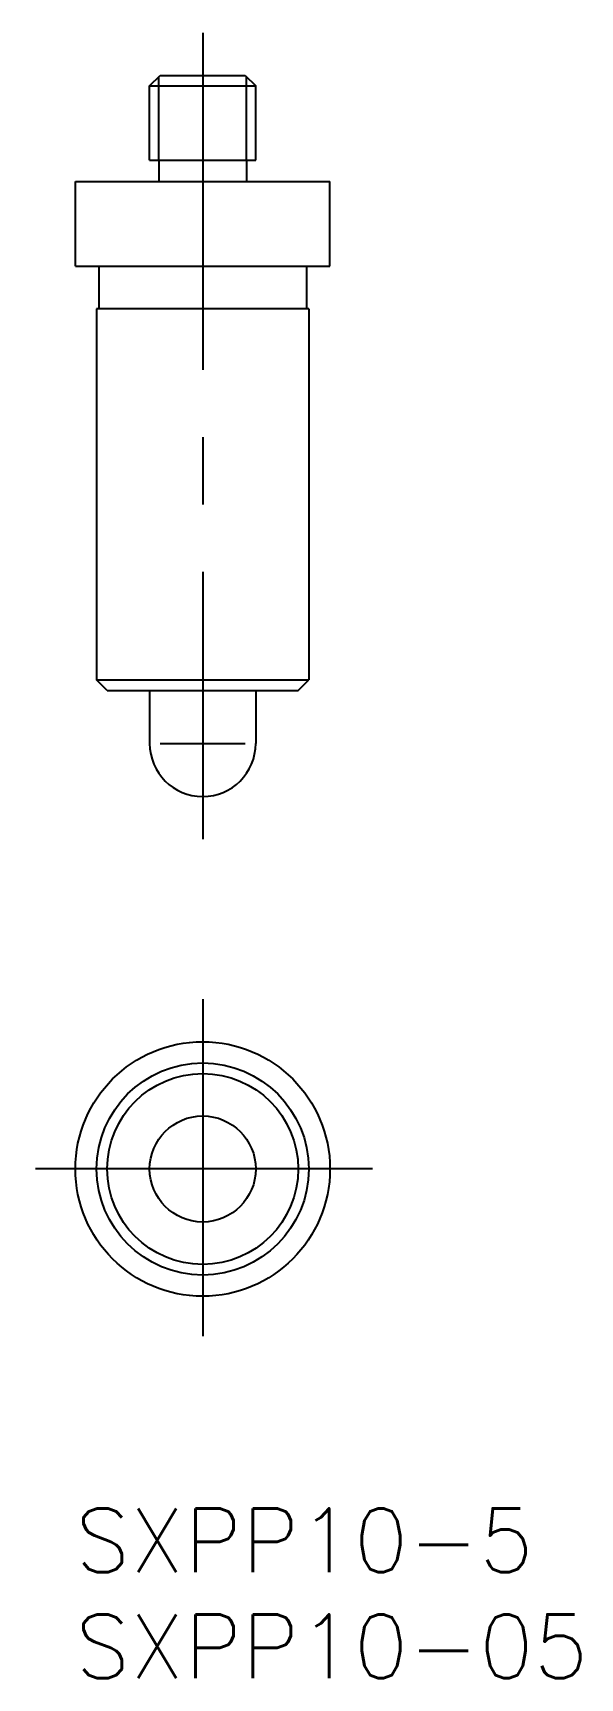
# Model space of a CAD drawing. Extents: x -2 to 23.8, y -8 to 69.6.
import ezdxf

# ---------------------------------------------------------------- set-up
doc = ezdxf.new("R2010")
doc.units = 0
doc.header["$LTSCALE"] = 0.5
doc.linetypes.add('CENTER', pattern=[50.8, 31.75, -6.35, 6.35, -6.35])
for name, color, linetype in [('MSM_CENTER', 1, 'CENTER'), ('MSM_CONTINUOUS', 7, 'CONTINUOUS'), ('MSM_NARROW', 5, 'CONTINUOUS'), ('MSM_PART_NUMBER', 7, 'CONTINUOUS')]:
    doc.layers.add(name, color=color, linetype=linetype)
doc.styles.get("Standard").update_dxf_attribs({"font": 'txt.shx', "height": 3, "bigfont": 'bigfont.shx'})

# ---------------------------------------------------------------- blocks, each defined once
blk = doc.blocks.new('*U2')
at = {"layer": 'MSM_PART_NUMBER'}
blk.add_text('SXPP10-5', height=3, dxfattribs=at).set_placement((0, -3))
blk = doc.blocks.new('*U3')
at = {"layer": 'MSM_PART_NUMBER'}
blk.add_text('SXPP10-05', height=3, dxfattribs=at).set_placement((0, -8))

msp = doc.modelspace()

# ---------------------------------------------------------------- linework, layer by layer
at = {"layer": 'MSM_CENTER'}
for p, q in [((6, 69.555), (6, 31.555)), ((6, 24), (6, 8)), ((14, 16), (-2, 16))]:
    msp.add_line(p, q, dxfattribs=at)
at = {"layer": 'MSM_CONTINUOUS'}
for p, q in [((3.5, 67.055), (4, 67.555)), ((4, 67.555), (8, 67.555)), ((8, 67.555), (8.5, 67.055)), ((3.5, 63.555), (3.5, 67.055)), ((3.5, 67.055), (8.5, 67.055)), ((8.5, 63.555), (8.5, 67.055)), ((3.5, 63.555), (8.5, 63.555)), ((3.933, 63.555), (3.933, 62.555)), ((8.067, 63.555), (8.067, 62.555)), ((0, 58.555), (0, 62.555)), ((0, 62.555), (12, 62.555)), ((12, 58.555), (12, 62.555)), ((0, 58.555), (12, 58.555)), ((1.1, 58.555), (1.1, 56.555)), ((10.9, 58.555), (10.9, 56.555)), ((1, 56.555), (1, 39.055)), ((11, 56.555), (1, 56.555)), ((11, 56.555), (11, 39.055)), ((1.5, 38.555), (1, 39.055)), ((1, 39.055), (11, 39.055)), ((10.5, 38.555), (11, 39.055)), ((1.5, 38.555), (10.5, 38.555)), ((3.5, 38.555), (3.5, 36.055)), ((8.5, 38.555), (8.5, 36.055))]:
    msp.add_line(p, q, dxfattribs=at)
for radius in [6, 5, 4.5, 2.5]:
    msp.add_circle((6, 16), radius, dxfattribs=at)
msp.add_arc((6, 36.055), 2.5, 180, 0, dxfattribs=at)
at = {"layer": 'MSM_NARROW'}
for p, q in [((3.933, 63.555), (3.933, 67.488)), ((8.067, 63.555), (8.067, 67.488)), ((4, 36.055), (8, 36.055))]:
    msp.add_line(p, q, dxfattribs=at)

# ---------------------------------------------------------------- block references
at = {"layer": 'MSM_CONTINUOUS'}
for name in ['*U2', '*U3']:
    msp.add_blockref(name, (0, 0), dxfattribs=at)

doc.saveas('drawing.dxf')
